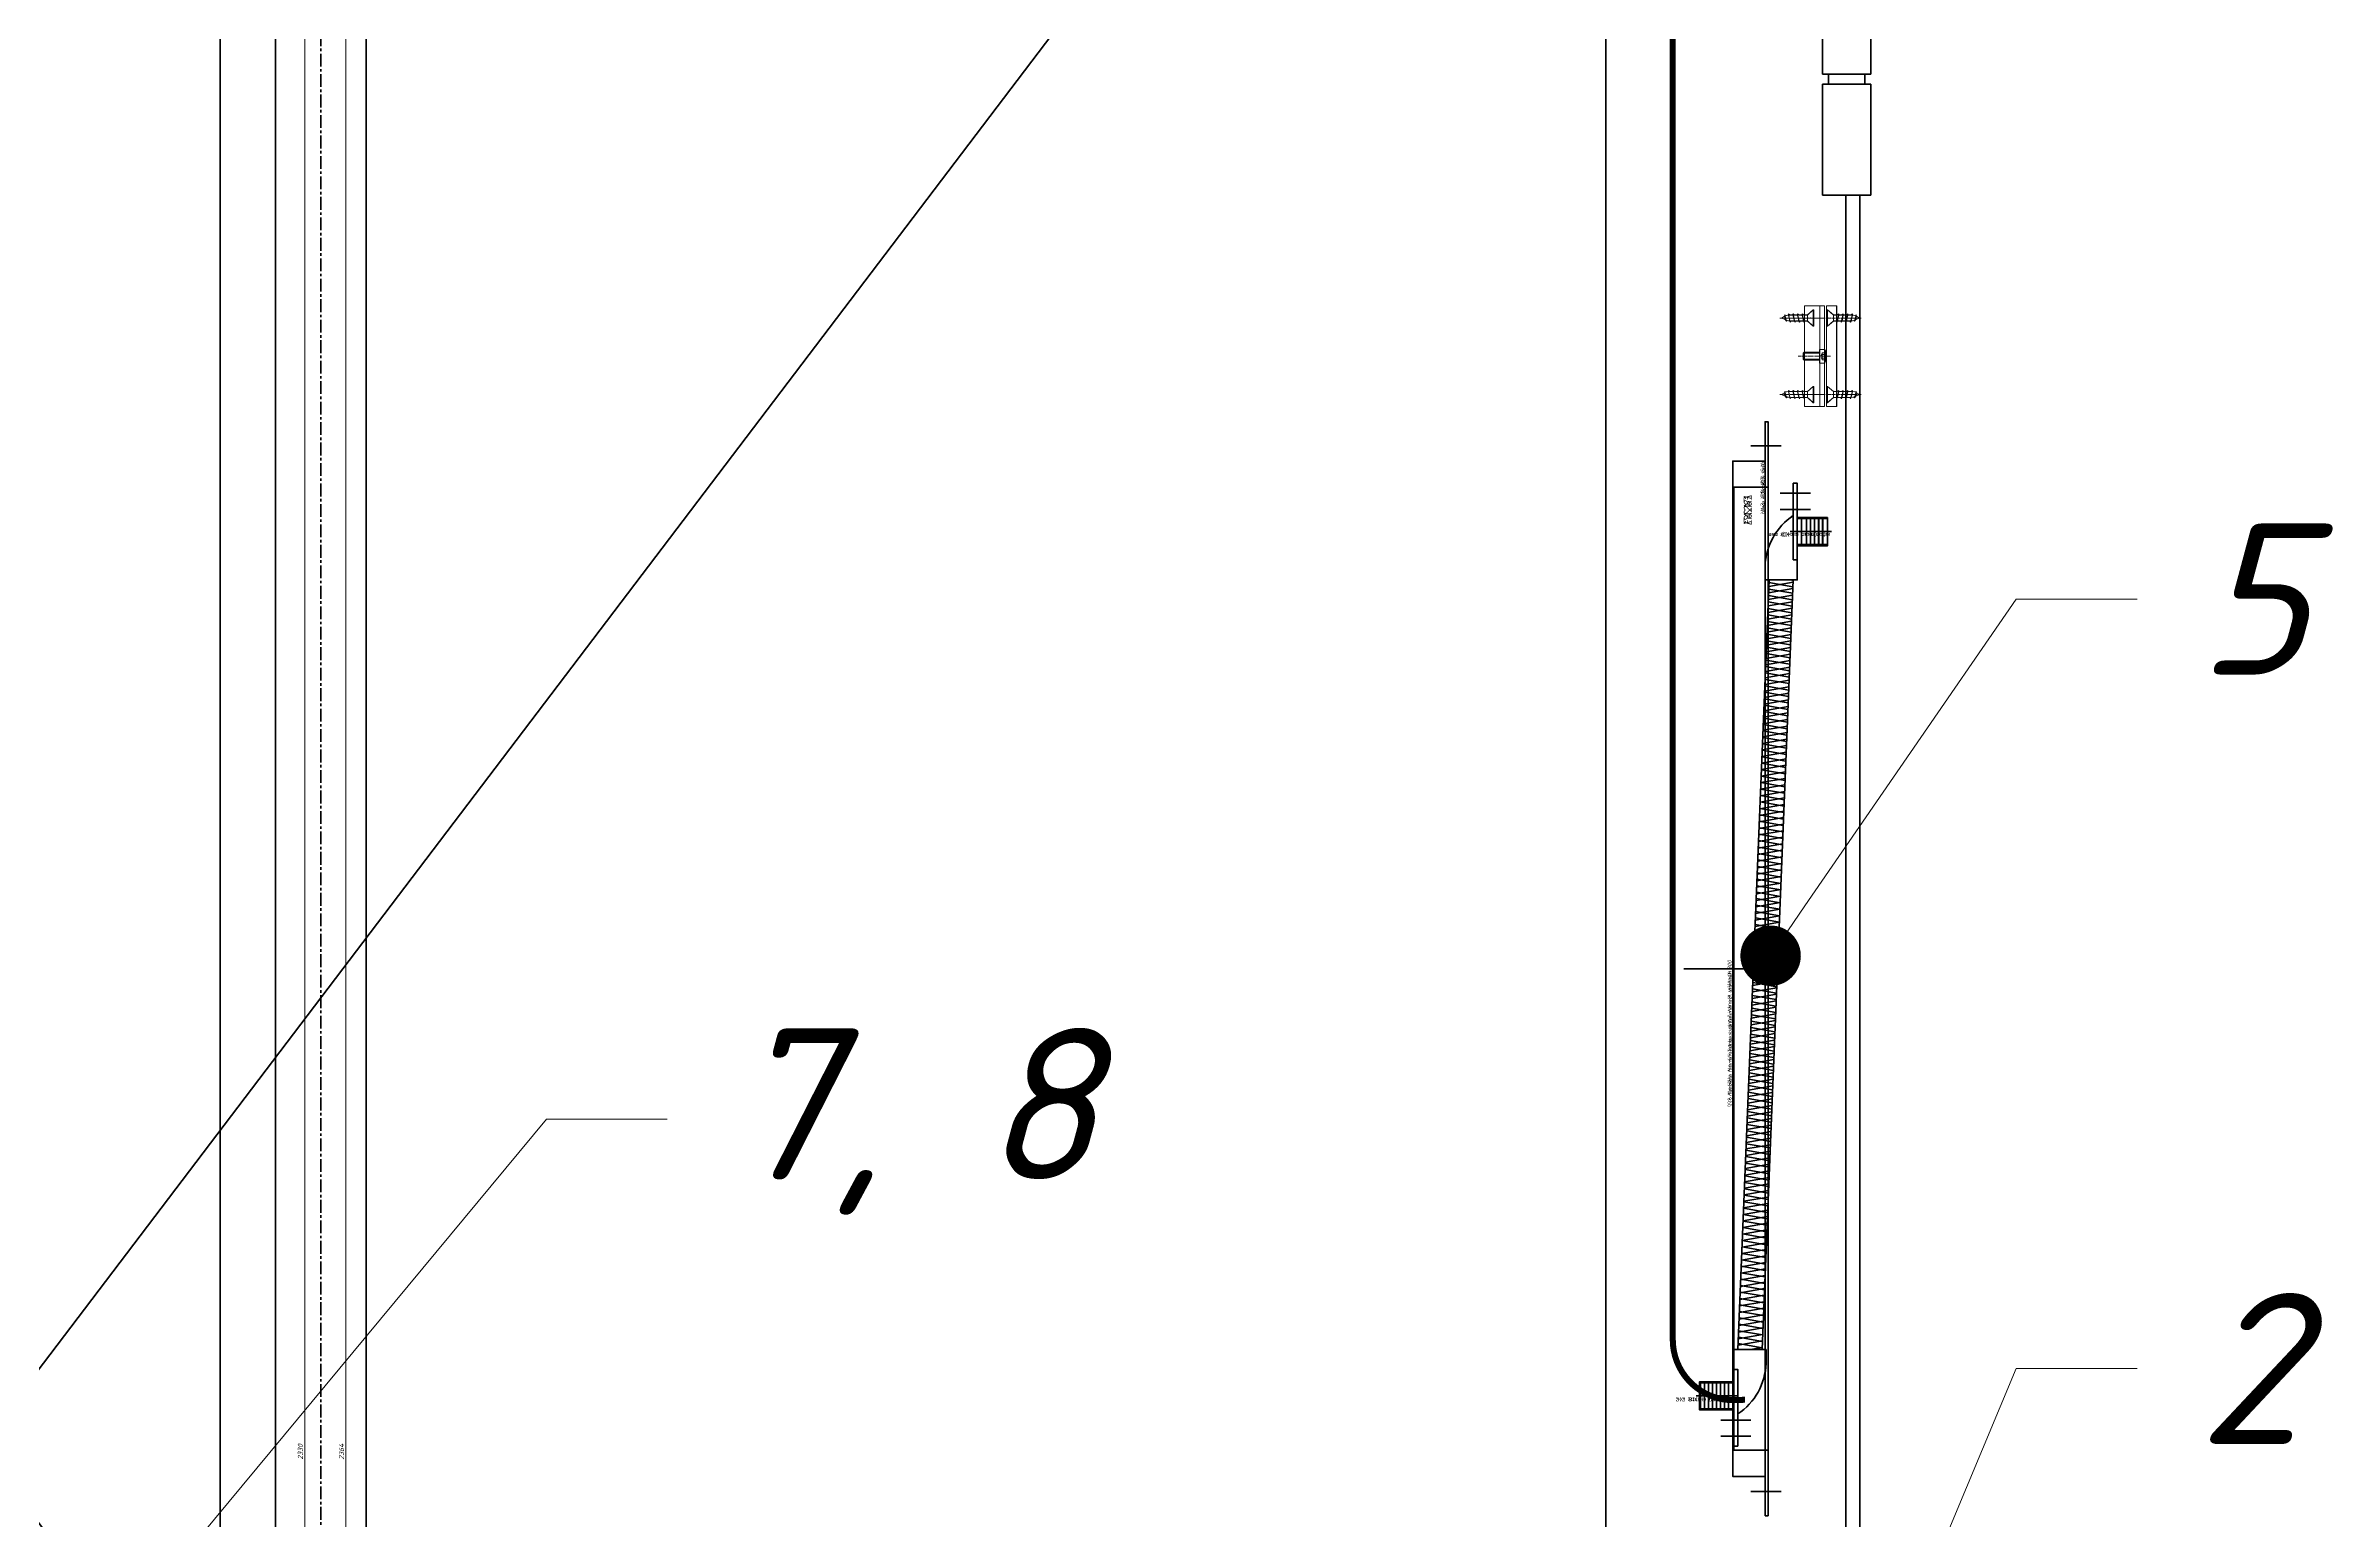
# Model space of a CAD drawing. Header units: millimetres. Extents: x -29692 to 34729, y -8412 to 43293.
# Drawn here: x -28488 to -27353, y 1339 to 2071 of the extents above; entities that cross this region are included whole.
import ezdxf
from ezdxf import colors
from ezdxf.entities.mleader import LeaderData, LeaderLine
from ezdxf.math import Vec2, Vec3

# ---------------------------------------------------------------- set-up
doc = ezdxf.new("R2010")
doc.units = ezdxf.units.MM
for name, pattern in [('CENTER', [50.8, 31.75, -6.35, 6.35, -6.35]), ('CENTER2', [28.575, 19.05, -3.175, 3.175, -3.175]), ('CONTINU', [0]), ('DASHED2', [9.525, 6.35, -3.175]), ('HIDDEN', [9.525, 6.35, -3.175]), ('OGLT6', [2, 0.5, -0.5, 0.5, -0.5])]:
    doc.linetypes.add(name, pattern=pattern)
doc.layers.get('Defpoints').update_dxf_attribs({"color": 4, "lineweight": 35})
doc.layers.add('20 Sulused', color=40, linetype='HIDDEN')
for name, color, linetype, lineweight in [('_0_001_Профили', 150, 'Continuous', 35), ('_0_004_Текст_01', 7, 'Continuous', 18), ('Dim', 4, 'Continuous', 18)]:
    doc.layers.add(name, color=color, linetype=linetype, lineweight=lineweight)
doc.layers.add('Defpoints_2', color=4, linetype='Continuous', lineweight=35, plot=False)
doc.layers.add('Ei prindi', color=134, linetype='Continuous', lineweight=18, plot=False)
doc.styles.add('_DZ_2.0', font='isocpeui.ttf', dxfattribs={"height": 2})
doc.styles.add('_DZ_2.5', font='isocpeui.ttf', dxfattribs={"height": 2.5})
doc.styles.add('_DZ_4', font='isocpeui.ttf', dxfattribs={"height": 4})
doc.styles.get("Standard").update_dxf_attribs({"font": 'arial.ttf'})
doc.dimstyles.new('_DZ_2.5', dxfattribs={"dimscale": 0, "dimtxt": 2.5, "dimasz": 1.5, "dimexe": 1, "dimexo": 1, "dimgap": 1, "dimtad": 1, "dimdec": 0, "dimzin": 1, "dimdsep": 46, "dimtxsty": '_DZ_2.5', "dimblk": 'ARCHTICK', "dimcen": 0.09, "dimclrd": 256, "dimclre": 256, "dimclrt": 256, "dimadec": 0, "dimazin": 0, "dimtfac": 1, "dimtdec": 0, "dimtofl": 0, "dimtmove": 1, "dimatfit": 2, "dimfxl": 1, "dimtfill": 1, "dimtfillclr": 256, "dimtolj": 1, "dimlwd": 9, "dimlwe": 5, "dimarcsym": 0})
pattern_1 = [(190, (165471.7618, 84270.2876), (0.551332964, -3.126764616), [])]

# ---------------------------------------------------------------- blocks, each defined once
blk = doc.blocks.new('_Dot')
at = {"color": 0, "linetype": 'ByBlock', "lineweight": -2}
blk.add_line((-0.5, 0), (-1, 0), dxfattribs=at)
at = {"color": 0, "linetype": 'ByBlock', "const_width": 0.5}
blk.add_lwpolyline([(-0.25, 0, 1), (0.25, 0, 1)], format="xyb", close=True, dxfattribs=at)
blk = doc.blocks.new('_ArchTick')
at = {"color": 0, "linetype": 'ByBlock', "const_width": 0.15}
blk.add_lwpolyline([(-0.5, -0.5), (0.5, 0.5)], dxfattribs=at)
blk = doc.blocks.new('*D902')
at = {"layer": 'Defpoints', "color": 0, "linetype": 'Continuous', "ltscale": 5, "transparency": 16777216}
for p in [(22.5, 2347), (12.4, -17), (22.5, -17)]:
    blk.add_point(p, dxfattribs=at)
at = {"layer": 'Defpoints_2', "linetype": 'Continuous', "lineweight": 5, "ltscale": 5, "transparency": 16777216}
blk.add_line((21.5, 2347), (11.4, 2347), dxfattribs=at)
at = {"layer": 'Defpoints_2', "linetype": 'Continuous', "lineweight": 9, "ltscale": 5, "transparency": 16777216}
blk.add_line((12.4, 2347), (12.4, -17), dxfattribs=at)
at = {"layer": 'Defpoints_2', "linetype": 'CONTINU', "lineweight": 5, "ltscale": 5, "transparency": 16777216}
blk.add_line((21.5, -17), (11.4, -17), dxfattribs=at)
at = {"layer": 'Defpoints_2', "linetype": 'Continuous', "lineweight": 9, "ltscale": 5, "transparency": 16777216, "xscale": 1.5, "yscale": 1.5, "zscale": 1.5}
for p, rotation in [((12.4, 2347), 90), ((12.4, -17), 270)]:
    blk.add_blockref('_ArchTick', p, dxfattribs=dict(at, rotation=rotation))
at = {"layer": 'Defpoints_2', "linetype": 'Continuous', "ltscale": 5, "transparency": 16777216, "insert": (10.2, 1165), "char_height": 2.5, "attachment_point": 5, "rotation": 90, "style": '_DZ_2.5', "bg_fill": 3, "box_fill_scale": 1.1, "bg_fill_color": 256, "bg_fill_true_color": 13158600, "bg_fill_transparency": 0}
blk.add_mtext('\\A1;2364', dxfattribs=at)
blk = doc.blocks.new('*D901')
at = {"layer": 'Defpoints', "color": 0, "linetype": 'Continuous', "ltscale": 5, "transparency": 16777216}
for p in [(0, 2330), (0, 0), (-7.9, 0)]:
    blk.add_point(p, dxfattribs=at)
at = {"layer": 'Defpoints_2', "linetype": 'Continuous', "lineweight": 5, "ltscale": 5, "transparency": 16777216}
blk.add_line((-1, 2330), (-8.9, 2330), dxfattribs=at)
at = {"layer": 'Defpoints_2', "linetype": 'Continuous', "lineweight": 9, "ltscale": 5, "transparency": 16777216}
blk.add_line((-7.9, 2330), (-7.9, 0), dxfattribs=at)
at = {"layer": 'Defpoints_2', "linetype": 'CONTINU', "lineweight": 5, "ltscale": 5, "transparency": 16777216}
blk.add_line((-1, 0), (-8.9, 0), dxfattribs=at)
at = {"layer": 'Defpoints_2', "linetype": 'Continuous', "lineweight": 9, "ltscale": 5, "transparency": 16777216, "xscale": 1.5, "yscale": 1.5, "zscale": 1.5}
for p, rotation in [((-7.9, 2330), 90), ((-7.9, 0), 270)]:
    blk.add_blockref('_ArchTick', p, dxfattribs=dict(at, rotation=rotation))
at = {"layer": 'Defpoints_2', "linetype": 'Continuous', "ltscale": 5, "transparency": 16777216, "insert": (-10.2, 1165), "char_height": 2.5, "attachment_point": 5, "rotation": 90, "style": '_DZ_2.5', "bg_fill": 3, "box_fill_scale": 1.1, "bg_fill_color": 256, "bg_fill_true_color": 13158600, "bg_fill_transparency": 0}
blk.add_mtext('\\A1;2330', dxfattribs=at)
blk = doc.blocks.new('*U910')
at = {"layer": '_0_001_Профили', "linetype": 'ByBlock', "ltscale": 0.5}
h = blk.add_hatch(dxfattribs=at)
h.set_pattern_fill('ANSI31', color=9, angle=145, style=0)
h.set_pattern_definition(pattern_1)
h.paths.add_polyline_path([(14, -193), (2, -193), (-13.5, 189), (-1.5, 189)])
at = {"layer": '_0_001_Профили', "color": 9, "linetype": 'ByBlock', "ltscale": 0.5}
for p, q in [((8, 259.5), (-7, 259.5)), ((-22, 232), (-7, 232)), ((-30.1, 205.5), (-30.1, 218.5)), ((-28.1, 205.5), (-28.1, 218.5)), ((-26.1, 205.5), (-26.1, 218.5)), ((-24.1, 205.5), (-24.1, 218.5)), ((-22.1, 205.5), (-22.1, 218.5)), ((-22, 224), (-7, 224)), ((-20.1, 205.5), (-20.1, 218.5)), ((-18.1, 205.5), (-18.1, 218.5)), ((-13.5, 189), (2, -193)), ((-1.5, 189), (14, -193)), ((18, -223.5), (18, -210.5)), ((20.6, -223.5), (20.6, -210.5)), ((22.6, -223.5), (22.6, -210.5)), ((24.6, -223.5), (24.6, -210.5)), ((26.6, -223.5), (26.6, -210.5)), ((28.6, -223.5), (28.6, -210.5)), ((22.5, -228), (7.5, -228)), ((22.5, -236), (7.5, -236)), ((8, -259.5), (-7, -259.5))]:
    blk.add_line(p, q, dxfattribs=at)
for points in [[(0, 271.5), (1.5, 271.5), (1.5, -271.5), (0, -271.5)], [(-15.5, 239), (1.5, 239), (1.5, -239), (-15.5, -239)], [(-13.5, 237), (-15.5, 237), (-15.5, 199), (-13.5, 199)], [(-15.5, 205.5), (-32, 205.5), (-32, 218.5), (-15.5, 218.5)], [(14, -241), (16, -241), (16, -203), (14, -203)], [(16, -223.5), (16, -210.5), (31, -210.5), (31, -223.5)]]:
    blk.add_lwpolyline(points, close=True, dxfattribs=at)
at = {"layer": '_0_001_Профили', "color": 9, "linetype": 'Continuous', "ltscale": 0.5}
for points in [[(0, -252), (-16, -252), (-16, 252), (0, 252)], [(-15.5, 205), (-32.5, 205), (-32.5, 219), (-15.5, 219)], [(31, -224), (16, -224), (16, -210), (31, -210)]]:
    blk.add_lwpolyline(points, close=True, dxfattribs=at)
at = {"layer": '_0_001_Профили', "color": 9, "linetype": 'ByBlock', "ltscale": 0.5}
for points in [[(-15.5, 199), (-15.5, 189), (0.5, 189), (0.5, 195.9, 0.240675), (-13.5, 221)], [(16, -203), (16, -193), (0, -193), (0, -199.9, 0.240675), (14, -225)]]:
    blk.add_lwpolyline(points, format="xyb", dxfattribs=at)
at = {"layer": '_0_001_Профили', "color": 9, "linetype": 'Continuous', "ltscale": 0.5}
for points in [[(-13.5, 212), (-34.1, 212)], [(9.3, 0), (-40.3, 0)], [(33, -217), (12.4, -217)]]:
    blk.add_lwpolyline(points, dxfattribs=at)
at = {"layer": 'Defpoints_2', "linetype": 'Continuous', "ltscale": 0.5, "style": '_DZ_2.0'}
for s, p in [('ava %%C14mm ukselehes', (-44.4, 212.7)), ('ava %%C14mm ukselengis', (1.5, -216.3))]:
    blk.add_text(s, height=2, dxfattribs=at).set_placement(p)
at = {"layer": 'Defpoints_2', "linetype": 'Continuous', "ltscale": 0.5}
for s, height, style, p in [('Karbiku tsentri kõrgus ukselehe alt üldiselt 800 ', 2, '_DZ_2.0', (-16.6, 0.8)), ('EA281 ', 4, '_DZ_4', (-6.6, -235.5)), ('Ava 504x%%C24 S=16', 2, '_DZ_2.0', (-0.2, -251.1))]:
    blk.add_text(s, height=height, rotation=90, dxfattribs=dict(at, style=style)).set_placement(p)
blk = doc.blocks.new('A$C624E4E20')
at = {"layer": 'Ei prindi', "linetype": 'Continuous', "ltscale": 5}
for p, q in [((-16.5, 25), (-11.4, 25)), ((-16.5, -25), (-16.5, 25)), ((-12, 23), (-14.9, 20.5)), ((-12, 15), (-12, 23)), ((-12, 23), (-11.8, 23)), ((-11.8, 15), (-11.8, 23)), ((-11.4, 25), (-11.4, -25)), ((-0.5, 25), (-10.4, 25)), ((-10.4, 25), (-10.4, -25)), ((-8.1, 25), (-8.1, -25)), ((-5.1, 15), (-5.1, 23)), ((-4.9, 23), (-5.1, 23)), ((-4.9, 23), (-2.1, 20.5)), ((-4.9, 15), (-4.9, 23)), ((-0.5, -25), (-0.5, 25)), ((-27.8, 19), (-26.3, 19.9)), ((-27.8, 19), (-26, 18.2)), ((-26.2, 20.6), (-26.3, 19.9)), ((-26, 18.2), (-26.3, 19.9)), ((-25.4, 17.4), (-26.2, 20.6)), ((-26.2, 20.6), (-25.4, 20.3)), ((-25.4, 17.4), (-26, 18.2)), ((-25.4, 20.3), (-24.4, 20.5)), ((-25.4, 17.4), (-25.1, 17.8)), ((-25.1, 17.8), (-23.7, 17.5)), ((-23.4, 16.9), (-24.4, 21.1)), ((-24.4, 21.1), (-24.4, 20.5)), ((-24.4, 21.1), (-23.6, 20.5)), ((-23.7, 17.5), (-24.4, 20.5)), ((-23.4, 16.9), (-23.7, 17.5)), ((-23.6, 20.5), (-22.1, 20.5)), ((-23.4, 16.9), (-23.1, 17.5)), ((-23.1, 17.5), (-21.4, 17.5)), ((-21.1, 16.9), (-22.1, 21.1)), ((-22.1, 21.1), (-21.3, 20.5)), ((-22.1, 21.1), (-22.1, 20.5)), ((-21.4, 17.5), (-22.1, 20.5)), ((-21.1, 16.9), (-21.4, 17.5)), ((-21.3, 20.5), (-19.8, 20.5)), ((-21.1, 16.9), (-20.8, 17.5)), ((-20.8, 17.5), (-19.1, 17.5)), ((-19.8, 21.1), (-19.8, 20.5)), ((-19.8, 21.1), (-19, 20.5)), ((-18.8, 16.9), (-19.8, 21.1)), ((-19.1, 17.5), (-19.8, 20.5)), ((-18.8, 16.9), (-19.1, 17.5)), ((-19, 20.5), (-17.5, 20.5)), ((-18.8, 16.9), (-18.6, 17.5)), ((-18.6, 17.5), (-16.9, 17.5)), ((-16.6, 16.9), (-17.5, 21.1)), ((-17.5, 21.1), (-16.7, 20.5)), ((-17.5, 21.1), (-17.5, 20.5)), ((-16.9, 17.5), (-17.5, 20.5)), ((-16.6, 16.9), (-16.9, 17.5)), ((-16.7, 20.5), (-14.9, 20.5)), ((-16.6, 16.9), (-16.3, 17.5)), ((-16.3, 17.5), (-14.9, 17.5)), ((-14.9, 20.5), (-14.9, 17.5)), ((-12, 15), (-14.9, 17.5)), ((-12, 15), (-11.8, 15)), ((-10.6, 19), (4.8, 19)), ((-4.9, 15), (-5.1, 15)), ((-4.9, 15), (-2.1, 17.5)), ((-2.1, 20.5), (-2.1, 17.5)), ((-0.2, 20.5), (-2.1, 20.5)), ((-0.7, 17.5), (-2.1, 17.5)), ((-0.4, 16.9), (-0.7, 17.5)), ((-0.4, 16.9), (0.6, 21.1)), ((-0.4, 16.9), (-0.1, 17.5)), ((0.6, 21.1), (-0.2, 20.5)), ((-0.1, 17.5), (0.6, 20.5)), ((1.6, 17.5), (-0.1, 17.5)), ((0.6, 21.1), (0.6, 20.5)), ((2.1, 20.5), (0.6, 20.5)), ((1.9, 16.9), (1.6, 17.5)), ((1.9, 16.9), (2.9, 21.1)), ((1.9, 16.9), (2.2, 17.5)), ((2.9, 21.1), (2.1, 20.5)), ((2.2, 17.5), (2.9, 20.5)), ((3.9, 17.5), (2.2, 17.5)), ((2.9, 21.1), (2.9, 20.5)), ((4.4, 20.5), (2.9, 20.5)), ((4.2, 16.9), (3.9, 17.5)), ((4.2, 16.9), (5.2, 21.1)), ((4.2, 16.9), (4.5, 17.5)), ((5.2, 21.1), (4.4, 20.5)), ((4.5, 17.5), (5.2, 20.5)), ((6.2, 17.5), (4.5, 17.5)), ((5.2, 21.1), (5.2, 20.5)), ((6.7, 20.5), (5.2, 20.5)), ((6.5, 16.9), (6.2, 17.5)), ((6.5, 16.9), (7.4, 21.1)), ((6.5, 16.9), (6.8, 17.5)), ((7.4, 21.1), (6.7, 20.5)), ((6.8, 17.5), (7.4, 20.5)), ((8.1, 17.8), (6.8, 17.5)), ((7.4, 21.1), (7.4, 20.5)), ((8.5, 20.3), (7.4, 20.5)), ((8.4, 17.4), (8.1, 17.8)), ((8.4, 17.4), (9.2, 20.6)), ((8.4, 17.4), (9, 18.2)), ((9.2, 20.6), (8.5, 20.3)), ((9, 18.2), (9.4, 19.9)), ((10.9, 19), (9, 18.2)), ((9.2, 20.6), (9.4, 19.9)), ((10.9, 19), (9.4, 19.9)), ((-27.8, -19), (-26.3, -18.1)), ((-27.8, -19), (-26, -19.8)), ((-26.2, -17.4), (-26.3, -18.1)), ((-26, -19.8), (-26.3, -18.1)), ((-25.4, -20.6), (-26.2, -17.4)), ((-26.2, -17.4), (-25.4, -17.7)), ((-25.4, -20.6), (-26, -19.8)), ((-25.4, -17.7), (-24.4, -17.5)), ((-25.4, -20.6), (-25.1, -20.2)), ((-25.1, -20.2), (-23.7, -20.5)), ((-23.4, -21.1), (-24.4, -16.9)), ((-24.4, -16.9), (-24.4, -17.5)), ((-24.4, -16.9), (-23.6, -17.5)), ((-23.7, -20.5), (-24.4, -17.5)), ((-23.4, -21.1), (-23.7, -20.5)), ((-23.6, -17.5), (-22.1, -17.5)), ((-23.4, -21.1), (-23.1, -20.5)), ((-23.1, -20.5), (-21.4, -20.5)), ((-21.1, -21.1), (-22.1, -16.9)), ((-22.1, -16.9), (-21.3, -17.5)), ((-22.1, -16.9), (-22.1, -17.5)), ((-21.4, -20.5), (-22.1, -17.5)), ((-21.1, -21.1), (-21.4, -20.5)), ((-21.3, -17.5), (-19.8, -17.5)), ((-21.1, -21.1), (-20.8, -20.5)), ((-20.8, -20.5), (-19.1, -20.5)), ((-19.8, -16.9), (-19.8, -17.5)), ((-19.8, -16.9), (-19, -17.5)), ((-18.8, -21.1), (-19.8, -16.9)), ((-19.1, -20.5), (-19.8, -17.5)), ((-18.8, -21.1), (-19.1, -20.5)), ((-19, -17.5), (-17.5, -17.5)), ((-18.8, -21.1), (-18.6, -20.5)), ((-18.6, -20.5), (-16.9, -20.5)), ((-17.5, -16.9), (-16.7, -17.5)), ((-17.5, -16.9), (-17.5, -17.5)), ((-16.6, -21.1), (-17.5, -16.9)), ((-16.9, -20.5), (-17.5, -17.5)), ((-16.6, -21.1), (-16.9, -20.5)), ((-16.7, -17.5), (-14.9, -17.5)), ((-16.6, -21.1), (-16.3, -20.5)), ((-16.3, -20.5), (-14.9, -20.5)), ((-12, -15), (-14.9, -17.5)), ((-14.9, -17.5), (-14.9, -20.5)), ((-12, -23), (-14.9, -20.5)), ((-12, -23), (-12, -15)), ((-12, -15), (-11.8, -15)), ((-11.8, -23), (-11.8, -15)), ((-10.6, -19), (4.8, -19)), ((-5.1, -23), (-5.1, -15)), ((-4.9, -15), (-5.1, -15)), ((-4.9, -15), (-2.1, -17.5)), ((-4.9, -23), (-4.9, -15)), ((-4.9, -23), (-2.1, -20.5)), ((-2.1, -17.5), (-2.1, -20.5)), ((-0.2, -17.5), (-2.1, -17.5)), ((-0.7, -20.5), (-2.1, -20.5)), ((-0.4, -21.1), (-0.7, -20.5)), ((-0.4, -21.1), (0.6, -16.9)), ((-0.4, -21.1), (-0.1, -20.5)), ((0.6, -16.9), (-0.2, -17.5)), ((-0.1, -20.5), (0.6, -17.5)), ((1.6, -20.5), (-0.1, -20.5)), ((0.6, -16.9), (0.6, -17.5)), ((2.1, -17.5), (0.6, -17.5)), ((1.9, -21.1), (1.6, -20.5)), ((1.9, -21.1), (2.9, -16.9)), ((1.9, -21.1), (2.2, -20.5)), ((2.9, -16.9), (2.1, -17.5)), ((2.2, -20.5), (2.9, -17.5)), ((3.9, -20.5), (2.2, -20.5)), ((2.9, -16.9), (2.9, -17.5)), ((4.4, -17.5), (2.9, -17.5)), ((4.2, -21.1), (3.9, -20.5)), ((4.2, -21.1), (5.2, -16.9)), ((4.2, -21.1), (4.5, -20.5)), ((5.2, -16.9), (4.4, -17.5)), ((4.5, -20.5), (5.2, -17.5)), ((6.2, -20.5), (4.5, -20.5)), ((5.2, -16.9), (5.2, -17.5)), ((6.7, -17.5), (5.2, -17.5)), ((6.5, -21.1), (6.2, -20.5)), ((6.5, -21.1), (7.4, -16.9)), ((6.5, -21.1), (6.8, -20.5)), ((7.4, -16.9), (6.7, -17.5)), ((6.8, -20.5), (7.4, -17.5)), ((8.1, -20.2), (6.8, -20.5)), ((7.4, -16.9), (7.4, -17.5)), ((8.5, -17.7), (7.4, -17.5)), ((8.4, -20.6), (8.1, -20.2)), ((8.4, -20.6), (9.2, -17.4)), ((8.4, -20.6), (9, -19.8)), ((9.2, -17.4), (8.5, -17.7)), ((9, -19.8), (9.4, -18.1)), ((10.9, -19), (9, -19.8)), ((9.2, -17.4), (9.4, -18.1)), ((10.9, -19), (9.4, -18.1)), ((-11.4, -25), (-16.5, -25)), ((-12, -23), (-11.8, -23)), ((-10.4, -25), (-0.5, -25)), ((-4.9, -23), (-5.1, -23))]:
    blk.add_line(p, q, dxfattribs=at)
at = {"layer": 'Ei prindi', "linetype": 'CENTER', "ltscale": 0.05}
for p, q in [((-28.6, 19), (-11, 19)), ((11.6, 19), (-5.9, 19)), ((-28.6, -19), (-11, -19)), ((11.6, -19), (-5.9, -19))]:
    blk.add_line(p, q, dxfattribs=at)
at = {"layer": 'Ei prindi', "linetype": 'DASHED2', "ltscale": 0.2}
for p, q in [((-10.9, 1.7), (-9.4, 1.7)), ((-10.9, 0.9), (-9.4, 0.9)), ((-8.6, 0), (-9.4, 1.7)), ((-10.9, -0.9), (-9.4, -0.9)), ((-9.4, -1.7), (-10.9, -1.7)), ((-9.4, -1.7), (-8.6, 0))]:
    blk.add_line(p, q, dxfattribs=at)
at = {"layer": 'Ei prindi'}
for p, q in [((-7.9, 2), (-0.4, 2)), ((-7.9, 1.5), (0.1, 1.5)), ((-0.4, 2), (0.1, 1.5)), ((-0.4, 2), (-0.4, -2)), ((0.1, 1.5), (0.1, -1.5)), ((-7.9, -1.5), (0.1, -1.5)), ((-7.9, -2), (-0.4, -2)), ((-0.4, -2), (0.1, -1.5))]:
    blk.add_line(p, q, dxfattribs=at)
at = {"layer": 'Ei prindi', "linetype": 'CENTER2', "ltscale": 0.1}
blk.add_line((-13.4, 0), (2.5, 0), dxfattribs=at)
at = {"layer": 'Ei prindi', "ltscale": 5}
blk.add_lwpolyline([(-7.9, 3.4), (-10.1, 3.4, 0.414214), (-10.9, 2.6), (-10.9, -2.6, 0.414214), (-10.1, -3.4), (-7.9, -3.4)], format="xyb", close=True, dxfattribs=at)
at = {"layer": 'Ei prindi', "linetype": 'DASHED2', "ltscale": 0.2}
for centre, radius, start, end in [((-10.5, 1.3), 1.2, 338.8711, 21.1289), ((-14, 0), 4.68, 349.345, 10.655), ((-10.5, -1.3), 1.2, 338.8711, 21.1289)]:
    blk.add_arc(centre, radius, start, end, dxfattribs=at)
at = {"layer": 'Ei prindi', "linetype": 'Continuous', "ltscale": 5, "char_height": 0.2}
for insert, attachment_point in [((-14.8, 19.3), 1), ((-2.2, 19.3), 3), ((-14.8, -18.7), 1), ((-2.2, -18.7), 3)]:
    blk.add_mtext_dynamic_manual_height_columns('DIN7982 D4,2x16mm\\P(RST A2 või A4)', width=4.121, gutter_width=12.5, heights=[1.04], dxfattribs=dict(at, insert=insert, attachment_point=attachment_point))
blk = doc.blocks.new('A$Cdc8cdd52')
at = {"layer": 'Defpoints'}
for p, q in [((1026.5, 127), (1026.5, 2329)), ((1714, 2329), (1714, 127)), ((1821.5, 1989), (1821.5, 1909)), ((1845.5, 1909), (1845.5, 1989)), ((1821.5, 1909), (1822.9, 1909)), ((1822.9, 1909), (1826.7, 1909)), ((1824.5, 1909), (1824.5, 1904)), ((1826.7, 1909), (1832.1, 1909)), ((1832.1, 1909), (1837.8, 1909)), ((1837.8, 1909), (1842.5, 1909)), ((1842.5, 1909), (1845.2, 1909)), ((1842.5, 1904), (1842.5, 1909)), ((1845.2, 1909), (1845.5, 1909)), ((1822.9, 1904), (1821.5, 1904)), ((1821.5, 1904), (1821.5, 1849)), ((1826.7, 1904), (1822.9, 1904)), ((1832.1, 1904), (1826.7, 1904)), ((1837.8, 1904), (1832.1, 1904)), ((1842.5, 1904), (1837.8, 1904)), ((1845.2, 1904), (1842.5, 1904)), ((1845.5, 1904), (1845.2, 1904)), ((1845.5, 1849), (1845.5, 1904)), ((1821.5, 1849), (1822.9, 1849)), ((1822.9, 1849), (1826.7, 1849)), ((1826.7, 1849), (1832.1, 1849)), ((1832.1, 1849), (1837.8, 1849)), ((1833, 1228), (1833, 1849)), ((1837.8, 1849), (1842.5, 1849)), ((1840, 1849), (1840, 1188)), ((1842.5, 1849), (1845.2, 1849)), ((1845.2, 1849), (1845.5, 1849)), ((1833, 1188), (1833, 1228))]:
    blk.add_line(p, q, dxfattribs=at)
blk.add_lwpolyline([(1833, 8), (907.5, 1228), (1833, 2448)], dxfattribs=at)
blk = doc.blocks.new('*U927')
at = {"layer": '_0_001_Профили', "color": 30, "linetype": 'OGLT6', "const_width": 3}
blk.add_lwpolyline([(-499.9, -354.2), (-30, -354.2, -0.414214), (0, -384.2), (0, -1462.7, 0.414214), (30, -1492.7), (35.8, -1492.5)], format="xyb", dxfattribs=at)
blk = doc.blocks.new('A$Ca18329d7')
at = {"layer": '_0_001_Профили', "color": 9, "linetype": 'CENTER', "ltscale": 0.2}
blk.add_line((0, -27), (0, 2357), dxfattribs=at)
at = {"layer": '_0_001_Профили', "color": 9, "linetype": 'Continuous', "ltscale": 5}
blk.add_lwpolyline([(-22.5, 2347), (22.5, 2347), (22.5, -17), (-22.5, -17)], close=True, dxfattribs=at)
at = {"layer": 'Defpoints_2', "linetype": 'Continuous', "ltscale": 5}
for base, p1, p2, picture, middle in [((12.4, -17), (22.5, 2347), (22.5, -17), '*D902', (10.2, 1165)), ((-7.9, 0), (0, 2330), (0, 0), '*D901', (-10.2, 1165))]:
    dim = blk.add_linear_dim(base=base, p1=p1, p2=p2, angle=90, dimstyle='_DZ_2.5', dxfattribs=at)
    dim.commit()
    dim.dimension.update_dxf_attribs({"geometry": picture, "text_midpoint": middle})

msp = doc.modelspace()

# ---------------------------------------------------------------- hatches: boundary and pattern name
at = {"layer": '_0_001_Профили', "linetype": 'ByBlock', "ltscale": 0.5}
h = msp.add_hatch(dxfattribs=at)
h.set_pattern_fill('ANSI31', color=9, angle=145, style=0)
h.set_pattern_definition(pattern_1)
h.paths.add_polyline_path([(-27621.427, 1806.09), (-27633.427, 1806.09), (-27648.927, 1424.09), (-27636.927, 1424.09)])

# ---------------------------------------------------------------- linework, layer by layer
at = {"layer": '_0_001_Профили', "color": 9, "linetype": 'ByBlock', "ltscale": 0.5}
for p, q in [((-27627.427, 1872.59), (-27642.427, 1872.59)), ((-27612.927, 1849.09), (-27627.927, 1849.09)), ((-27612.927, 1841.09), (-27627.927, 1841.09)), ((-27617.427, 1836.595), (-27617.427, 1823.595)), ((-27614.859, 1836.595), (-27614.859, 1823.595)), ((-27612.859, 1836.595), (-27612.859, 1823.595)), ((-27610.859, 1836.595), (-27610.859, 1823.595)), ((-27608.859, 1836.595), (-27608.859, 1823.595)), ((-27606.859, 1836.595), (-27606.859, 1823.595)), ((-27648.927, 1424.09), (-27633.427, 1806.09)), ((-27636.927, 1424.09), (-27621.427, 1806.09)), ((-27665.532, 1407.573), (-27665.532, 1394.573)), ((-27663.532, 1407.573), (-27663.532, 1394.573)), ((-27661.532, 1407.573), (-27661.532, 1394.573)), ((-27659.532, 1407.573), (-27659.532, 1394.573)), ((-27657.532, 1407.573), (-27657.532, 1394.573)), ((-27655.532, 1407.573), (-27655.532, 1394.573)), ((-27653.532, 1407.573), (-27653.532, 1394.573)), ((-27657.427, 1389.09), (-27642.427, 1389.09)), ((-27657.427, 1381.09), (-27642.427, 1381.09)), ((-27627.427, 1353.59), (-27642.427, 1353.59))]:
    msp.add_line(p, q, dxfattribs=at)
for points in [[(-27635.427, 1341.59), (-27633.927, 1341.59), (-27633.927, 1884.59), (-27635.427, 1884.59)], [(-27650.927, 1374.09), (-27633.927, 1374.09), (-27633.927, 1852.09), (-27650.927, 1852.09)], [(-27621.427, 1854.09), (-27619.427, 1854.09), (-27619.427, 1816.09), (-27621.427, 1816.09)], [(-27619.427, 1836.595), (-27619.427, 1823.595), (-27604.427, 1823.595), (-27604.427, 1836.595)], [(-27648.927, 1376.09), (-27650.927, 1376.09), (-27650.927, 1414.09), (-27648.927, 1414.09)], [(-27650.927, 1407.573), (-27667.427, 1407.574), (-27667.427, 1394.574), (-27650.927, 1394.573)]]:
    msp.add_lwpolyline(points, close=True, dxfattribs=at)
at = {"layer": '_0_001_Профили', "color": 9, "linetype": 'Continuous', "ltscale": 0.5}
for points in [[(-27635.427, 1865.09), (-27651.427, 1865.09), (-27651.427, 1361.09), (-27635.427, 1361.09)], [(-27604.427, 1837.095), (-27619.427, 1837.095), (-27619.427, 1823.095), (-27604.427, 1823.095)], [(-27650.927, 1408.073), (-27667.927, 1408.073), (-27667.927, 1394.073), (-27650.927, 1394.073)]]:
    msp.add_lwpolyline(points, close=True, dxfattribs=at)
at = {"layer": '_0_001_Профили', "color": 9, "linetype": 'ByBlock', "ltscale": 0.5}
for points in [[(-27619.427, 1816.09), (-27619.427, 1806.09), (-27635.427, 1806.09), (-27635.427, 1812.961, -0.24067469), (-27621.427, 1838.09)], [(-27650.927, 1414.09), (-27650.927, 1424.09), (-27634.927, 1424.09), (-27634.927, 1417.22, -0.24067469), (-27648.927, 1392.09)]]:
    msp.add_lwpolyline(points, format="xyb", dxfattribs=at)
at = {"layer": '_0_001_Профили', "color": 9, "linetype": 'Continuous', "ltscale": 0.5}
for points in [[(-27602.427, 1830.095), (-27623.022, 1830.095)], [(-27626.086, 1613.09), (-27675.768, 1613.09)], [(-27648.927, 1401.073), (-27669.522, 1401.073)]]:
    msp.add_lwpolyline(points, dxfattribs=at)
at = {"layer": 'Ei prindi', "linetype": 'Continuous', "ltscale": 5}
for p, q in [((-27615.931, 1942.09), (-27605.974, 1942.09)), ((-27615.931, 1892.09), (-27615.931, 1942.09)), ((-27608.322, 1942.09), (-27608.322, 1892.09)), ((-27605.974, 1942.09), (-27605.974, 1892.09)), ((-27599.928, 1942.09), (-27605, 1942.09)), ((-27605, 1942.09), (-27605, 1892.09)), ((-27599.928, 1892.09), (-27599.928, 1942.09)), ((-27627.259, 1936.09), (-27625.765, 1937.009)), ((-27627.259, 1936.09), (-27625.427, 1935.333)), ((-27625.615, 1937.684), (-27625.765, 1937.009)), ((-27625.427, 1935.333), (-27625.765, 1937.009)), ((-27624.828, 1934.497), (-27625.615, 1937.684)), ((-27625.615, 1937.684), (-27624.851, 1937.406)), ((-27624.828, 1934.497), (-27625.427, 1935.333)), ((-27624.851, 1937.406), (-27623.84, 1937.569)), ((-27624.828, 1934.497), (-27624.533, 1934.862)), ((-27624.533, 1934.862), (-27623.186, 1934.612)), ((-27622.891, 1933.99), (-27623.841, 1938.19)), ((-27623.841, 1938.19), (-27623.84, 1937.569)), ((-27623.841, 1938.19), (-27623.077, 1937.569)), ((-27623.186, 1934.612), (-27623.84, 1937.569)), ((-27622.891, 1933.99), (-27623.186, 1934.612)), ((-27623.077, 1937.569), (-27621.549, 1937.569)), ((-27622.891, 1933.99), (-27622.596, 1934.612)), ((-27622.596, 1934.612), (-27620.895, 1934.612)), ((-27620.6, 1933.99), (-27621.55, 1938.19)), ((-27621.55, 1938.19), (-27620.786, 1937.569)), ((-27621.55, 1938.19), (-27621.549, 1937.569)), ((-27620.895, 1934.612), (-27621.549, 1937.569)), ((-27605.764, 1936.09), (-27621.198, 1936.09)), ((-27620.6, 1933.99), (-27620.895, 1934.612)), ((-27620.786, 1937.569), (-27619.258, 1937.569)), ((-27620.6, 1933.99), (-27620.305, 1934.612)), ((-27620.305, 1934.612), (-27618.604, 1934.612)), ((-27619.259, 1938.19), (-27619.258, 1937.569)), ((-27619.259, 1938.19), (-27618.495, 1937.569)), ((-27618.309, 1933.99), (-27619.259, 1938.19)), ((-27618.604, 1934.612), (-27619.258, 1937.569)), ((-27618.309, 1933.99), (-27618.604, 1934.612)), ((-27618.495, 1937.569), (-27616.967, 1937.569)), ((-27618.309, 1933.99), (-27618.014, 1934.612)), ((-27618.014, 1934.612), (-27616.314, 1934.612)), ((-27616.019, 1933.99), (-27616.968, 1938.19)), ((-27616.968, 1938.19), (-27616.204, 1937.569)), ((-27616.968, 1938.19), (-27616.967, 1937.569)), ((-27616.314, 1934.612), (-27616.967, 1937.569)), ((-27616.019, 1933.99), (-27616.314, 1934.612)), ((-27616.204, 1937.569), (-27614.323, 1937.569)), ((-27616.019, 1933.99), (-27615.724, 1934.612)), ((-27615.724, 1934.612), (-27614.323, 1934.612)), ((-27611.488, 1940.14), (-27614.323, 1937.569)), ((-27614.323, 1937.569), (-27614.323, 1934.612)), ((-27611.488, 1932.04), (-27614.323, 1934.612)), ((-27611.488, 1932.04), (-27611.488, 1940.14)), ((-27611.488, 1940.14), (-27611.259, 1940.14)), ((-27611.488, 1932.04), (-27611.259, 1932.04)), ((-27611.259, 1932.04), (-27611.259, 1940.14)), ((-27604.6, 1932.04), (-27604.6, 1940.14)), ((-27604.371, 1940.14), (-27604.6, 1940.14)), ((-27604.371, 1932.04), (-27604.6, 1932.04)), ((-27604.371, 1940.14), (-27601.536, 1937.569)), ((-27604.371, 1932.04), (-27604.371, 1940.14)), ((-27604.371, 1932.04), (-27601.536, 1934.612)), ((-27601.536, 1937.569), (-27601.536, 1934.612)), ((-27599.655, 1937.569), (-27601.536, 1937.569)), ((-27600.135, 1934.612), (-27601.536, 1934.612)), ((-27599.84, 1933.99), (-27600.135, 1934.612)), ((-27599.84, 1933.99), (-27598.891, 1938.19)), ((-27599.84, 1933.99), (-27599.545, 1934.612)), ((-27598.891, 1938.19), (-27599.655, 1937.569)), ((-27599.545, 1934.612), (-27598.892, 1937.569)), ((-27597.844, 1934.612), (-27599.545, 1934.612)), ((-27598.891, 1938.19), (-27598.892, 1937.569)), ((-27597.364, 1937.569), (-27598.892, 1937.569)), ((-27597.549, 1933.99), (-27597.844, 1934.612)), ((-27597.549, 1933.99), (-27596.6, 1938.19)), ((-27597.549, 1933.99), (-27597.254, 1934.612)), ((-27596.6, 1938.19), (-27597.364, 1937.569)), ((-27597.254, 1934.612), (-27596.601, 1937.569)), ((-27595.554, 1934.612), (-27597.254, 1934.612)), ((-27596.6, 1938.19), (-27596.601, 1937.569)), ((-27595.073, 1937.569), (-27596.601, 1937.569)), ((-27595.259, 1933.99), (-27595.554, 1934.612)), ((-27595.259, 1933.99), (-27594.309, 1938.19)), ((-27595.259, 1933.99), (-27594.964, 1934.612)), ((-27594.309, 1938.19), (-27595.073, 1937.569)), ((-27594.964, 1934.612), (-27594.31, 1937.569)), ((-27593.263, 1934.612), (-27594.964, 1934.612)), ((-27594.309, 1938.19), (-27594.31, 1937.569)), ((-27592.782, 1937.569), (-27594.31, 1937.569)), ((-27592.968, 1933.99), (-27593.263, 1934.612)), ((-27592.968, 1933.99), (-27592.018, 1938.19)), ((-27592.968, 1933.99), (-27592.673, 1934.612)), ((-27592.018, 1938.19), (-27592.782, 1937.569)), ((-27592.673, 1934.612), (-27592.019, 1937.569)), ((-27591.326, 1934.862), (-27592.673, 1934.612)), ((-27592.018, 1938.19), (-27592.019, 1937.569)), ((-27591.008, 1937.406), (-27592.019, 1937.569)), ((-27591.031, 1934.497), (-27591.326, 1934.862)), ((-27591.031, 1934.497), (-27590.244, 1937.684)), ((-27591.031, 1934.497), (-27590.432, 1935.333)), ((-27590.244, 1937.684), (-27591.008, 1937.406)), ((-27590.432, 1935.333), (-27590.094, 1937.009)), ((-27588.6, 1936.09), (-27590.432, 1935.333)), ((-27590.244, 1937.684), (-27590.094, 1937.009)), ((-27588.6, 1936.09), (-27590.094, 1937.009)), ((-27627.259, 1898.09), (-27625.765, 1899.009)), ((-27627.259, 1898.09), (-27625.427, 1897.333)), ((-27625.615, 1899.684), (-27625.765, 1899.009)), ((-27625.427, 1897.333), (-27625.765, 1899.009)), ((-27624.828, 1896.497), (-27625.615, 1899.684)), ((-27625.615, 1899.684), (-27624.851, 1899.406)), ((-27624.828, 1896.497), (-27625.427, 1897.333)), ((-27624.851, 1899.406), (-27623.84, 1899.569)), ((-27624.828, 1896.497), (-27624.533, 1896.862)), ((-27624.533, 1896.862), (-27623.186, 1896.612)), ((-27622.891, 1895.99), (-27623.841, 1900.19)), ((-27623.841, 1900.19), (-27623.84, 1899.569)), ((-27623.841, 1900.19), (-27623.077, 1899.569)), ((-27623.186, 1896.612), (-27623.84, 1899.569)), ((-27622.891, 1895.99), (-27623.186, 1896.612)), ((-27623.077, 1899.569), (-27621.549, 1899.569)), ((-27622.891, 1895.99), (-27622.596, 1896.612)), ((-27622.596, 1896.612), (-27620.895, 1896.612)), ((-27620.6, 1895.99), (-27621.55, 1900.19)), ((-27621.55, 1900.19), (-27620.786, 1899.569)), ((-27621.55, 1900.19), (-27621.549, 1899.569)), ((-27620.895, 1896.612), (-27621.549, 1899.569)), ((-27605.764, 1898.09), (-27621.198, 1898.09)), ((-27620.6, 1895.99), (-27620.895, 1896.612)), ((-27620.786, 1899.569), (-27619.258, 1899.569)), ((-27620.6, 1895.99), (-27620.305, 1896.612)), ((-27620.305, 1896.612), (-27618.604, 1896.612)), ((-27619.259, 1900.19), (-27619.258, 1899.569)), ((-27619.259, 1900.19), (-27618.495, 1899.569)), ((-27618.309, 1895.99), (-27619.259, 1900.19)), ((-27618.604, 1896.612), (-27619.258, 1899.569)), ((-27618.309, 1895.99), (-27618.604, 1896.612)), ((-27618.495, 1899.569), (-27616.967, 1899.569)), ((-27618.309, 1895.99), (-27618.014, 1896.612)), ((-27618.014, 1896.612), (-27616.314, 1896.612)), ((-27616.019, 1895.99), (-27616.968, 1900.19)), ((-27616.968, 1900.19), (-27616.204, 1899.569)), ((-27616.968, 1900.19), (-27616.967, 1899.569)), ((-27616.314, 1896.612), (-27616.967, 1899.569)), ((-27616.019, 1895.99), (-27616.314, 1896.612)), ((-27616.204, 1899.569), (-27614.323, 1899.569)), ((-27616.019, 1895.99), (-27615.724, 1896.612)), ((-27615.724, 1896.612), (-27614.323, 1896.612)), ((-27611.488, 1902.14), (-27614.323, 1899.569)), ((-27614.323, 1899.569), (-27614.323, 1896.612)), ((-27611.488, 1894.04), (-27614.323, 1896.612)), ((-27611.488, 1894.04), (-27611.488, 1902.14)), ((-27611.488, 1902.14), (-27611.259, 1902.14)), ((-27611.259, 1894.04), (-27611.259, 1902.14)), ((-27604.6, 1894.04), (-27604.6, 1902.14)), ((-27604.371, 1902.14), (-27604.6, 1902.14)), ((-27604.371, 1902.14), (-27601.536, 1899.569)), ((-27604.371, 1894.04), (-27604.371, 1902.14)), ((-27604.371, 1894.04), (-27601.536, 1896.612)), ((-27599.655, 1899.569), (-27601.536, 1899.569)), ((-27601.536, 1899.569), (-27601.536, 1896.612)), ((-27600.135, 1896.612), (-27601.536, 1896.612)), ((-27599.84, 1895.99), (-27600.135, 1896.612)), ((-27599.84, 1895.99), (-27598.891, 1900.19)), ((-27599.84, 1895.99), (-27599.545, 1896.612)), ((-27598.891, 1900.19), (-27599.655, 1899.569)), ((-27599.545, 1896.612), (-27598.892, 1899.569)), ((-27597.844, 1896.612), (-27599.545, 1896.612)), ((-27598.891, 1900.19), (-27598.892, 1899.569)), ((-27597.364, 1899.569), (-27598.892, 1899.569)), ((-27597.549, 1895.99), (-27597.844, 1896.612)), ((-27597.549, 1895.99), (-27596.6, 1900.19)), ((-27597.549, 1895.99), (-27597.254, 1896.612)), ((-27596.6, 1900.19), (-27597.364, 1899.569)), ((-27597.254, 1896.612), (-27596.601, 1899.569)), ((-27595.554, 1896.612), (-27597.254, 1896.612)), ((-27596.6, 1900.19), (-27596.601, 1899.569)), ((-27595.073, 1899.569), (-27596.601, 1899.569)), ((-27595.259, 1895.99), (-27595.554, 1896.612)), ((-27595.259, 1895.99), (-27594.309, 1900.19)), ((-27595.259, 1895.99), (-27594.964, 1896.612)), ((-27594.309, 1900.19), (-27595.073, 1899.569)), ((-27594.964, 1896.612), (-27594.31, 1899.569)), ((-27593.263, 1896.612), (-27594.964, 1896.612)), ((-27594.309, 1900.19), (-27594.31, 1899.569)), ((-27592.782, 1899.569), (-27594.31, 1899.569)), ((-27592.968, 1895.99), (-27593.263, 1896.612)), ((-27592.968, 1895.99), (-27592.018, 1900.19)), ((-27592.968, 1895.99), (-27592.673, 1896.612)), ((-27592.018, 1900.19), (-27592.782, 1899.569)), ((-27592.673, 1896.612), (-27592.019, 1899.569)), ((-27591.326, 1896.862), (-27592.673, 1896.612)), ((-27592.018, 1900.19), (-27592.019, 1899.569)), ((-27591.008, 1899.406), (-27592.019, 1899.569)), ((-27591.031, 1896.497), (-27591.326, 1896.862)), ((-27591.031, 1896.497), (-27590.244, 1899.684)), ((-27591.031, 1896.497), (-27590.432, 1897.333)), ((-27590.244, 1899.684), (-27591.008, 1899.406)), ((-27590.432, 1897.333), (-27590.094, 1899.009)), ((-27588.6, 1898.09), (-27590.432, 1897.333)), ((-27590.244, 1899.684), (-27590.094, 1899.009)), ((-27588.6, 1898.09), (-27590.094, 1899.009)), ((-27605.974, 1892.09), (-27615.931, 1892.09)), ((-27611.488, 1894.04), (-27611.259, 1894.04)), ((-27605, 1892.09), (-27599.928, 1892.09)), ((-27604.371, 1894.04), (-27604.6, 1894.04))]:
    msp.add_line(p, q, dxfattribs=at)
at = {"layer": 'Ei prindi', "linetype": 'CENTER', "ltscale": 0.05}
for p, q in [((-27628.022, 1936.09), (-27610.495, 1936.09)), ((-27587.837, 1936.09), (-27605.364, 1936.09)), ((-27628.022, 1898.09), (-27610.495, 1898.09)), ((-27587.837, 1898.09), (-27605.364, 1898.09))]:
    msp.add_line(p, q, dxfattribs=at)
at = {"layer": 'Ei prindi'}
for p, q in [((-27616, 1919.09), (-27616.5, 1918.59)), ((-27616, 1919.09), (-27616, 1915.09)), ((-27608.5, 1919.09), (-27616, 1919.09)), ((-27608.5, 1918.59), (-27616.5, 1918.59)), ((-27616.5, 1918.59), (-27616.5, 1915.59)), ((-27616, 1915.09), (-27616.5, 1915.59)), ((-27608.5, 1915.59), (-27616.5, 1915.59)), ((-27608.5, 1915.09), (-27616, 1915.09))]:
    msp.add_line(p, q, dxfattribs=at)
at = {"layer": 'Ei prindi', "linetype": 'DASHED2', "ltscale": 0.2}
for p, q in [((-27607.75, 1917.09), (-27607, 1918.822)), ((-27605.5, 1918.822), (-27607, 1918.822)), ((-27607, 1915.358), (-27607.75, 1917.09)), ((-27605.5, 1917.956), (-27607, 1917.956)), ((-27605.5, 1916.224), (-27607, 1916.224)), ((-27607, 1915.358), (-27605.5, 1915.358))]:
    msp.add_line(p, q, dxfattribs=at)
at = {"layer": 'Ei prindi', "linetype": 'CENTER2', "ltscale": 0.1}
msp.add_line((-27603, 1917.09), (-27618.932, 1917.09), dxfattribs=at)
at = {"layer": 'Ei prindi', "ltscale": 5}
msp.add_lwpolyline([(-27608.5, 1920.474), (-27606.25, 1920.474, -0.41421356), (-27605.5, 1919.724), (-27605.5, 1914.457, -0.41421356), (-27606.25, 1913.707), (-27608.5, 1913.707)], format="xyb", close=True, dxfattribs=at)
at = {"layer": 'Ei prindi', "linetype": 'DASHED2', "ltscale": 0.2}
for centre, radius, start, end in [((-27605.88, 1918.389), 1.201, 158.871147, 201.128853), ((-27602.397, 1917.09), 4.684, 169.345015, 190.654985), ((-27605.88, 1915.791), 1.201, 158.871147, 201.128853)]:
    msp.add_arc(centre, radius, start, end, dxfattribs=at)

# ---------------------------------------------------------------- block references
at = {"layer": '20 Sulused', "linetype": 'ByBlock', "xscale": -1, "rotation": 180}
msp.add_blockref('*U910', (-27635.427, 1613.09), dxfattribs=at)
at = {"layer": '_0_001_Профили'}
msp.add_blockref('*U927', (-27681.209, 2891.649), dxfattribs=at)
at = {"layer": 'Dim', "linetype": 'Continuous', "ltscale": 5, "xscale": -1}
msp.add_blockref('A$C624E4E20', (-27616.396, 1917.09), dxfattribs=at)

# ---------------------------------------------------------------- texts
at = {"layer": 'Defpoints_2', "linetype": 'Continuous', "ltscale": 0.5}
for s, height, style, p in [('Ava 504x%%C24 S=16', 2, '_DZ_2.0', (-27635.6, 1840.03)), ('EA281 ', 4, '_DZ_4', (-27642.027, 1833.032)), ('Karbiku tsentri kõrgus ukselehe alt üldiselt 800 ', 2, '_DZ_2.0', (-27651.985, 1549.767))]:
    msp.add_text(s, height=height, rotation=90, dxfattribs=dict(at, style=style)).set_placement(p)
at = {"layer": 'Defpoints_2', "linetype": 'Continuous', "ltscale": 0.5, "style": '_DZ_2.0'}
for s, p in [('ava %%C14mm ukselengis', (-27633.956, 1827.963)), ('ava %%C14mm ukselehes', (-27679.835, 1398.342))]:
    msp.add_text(s, height=2, dxfattribs=at).set_placement(p)
at = {"layer": 'Ei prindi', "linetype": 'Continuous', "ltscale": 5, "char_height": 0.2}
for insert, attachment_point in [((-27614.234, 1936.39), 1), ((-27601.625, 1936.39), 3), ((-27614.234, 1898.39), 1), ((-27601.625, 1898.39), 3)]:
    msp.add_mtext_dynamic_manual_height_columns('DIN7982 D4,2x16mm\\P(RST A2 või A4)', width=4.12103, gutter_width=12.5, heights=[1.035], dxfattribs=dict(at, insert=insert, attachment_point=attachment_point))

# ---------------------------------------------------------------- leaders
at = {"layer": '_0_004_Текст_01'}
ml = msp.add_multileader_mtext('Standard', dxfattribs=at)
ml.set_content('5', color=256, style='_DZ_2.5')
ml.set_leader_properties(color=256, linetype='ByLayer', lineweight=-1)
ml.set_arrow_properties(name='DOT')
ml.build(insert=Vec2(0, 0))
ml.multileader.update_dxf_attribs({"dogleg_length": 2, "arrow_head_size": 30, "scale": 30})
ctx = ml.context
ctx.base_point, ctx.scale, ctx.char_height, ctx.arrow_head_size, ctx.landing_gap_size, ctx.plane_origin = Vec3(-27450.779, 1796.614), 30, 75, 30, 30, Vec3(-28087.504, 1798.262)
notes = []
notes.append((ctx, [(1, (1, 1, 0), (-27510.779, 1796.614), (1, 0), 60, [(0, [(-27632.678, 1619.55)], 0, [])])]))
ctx.mtext.insert, ctx.mtext.flow_direction = Vec3(-27420.779, 1834.114), 5
ml = msp.add_multileader_mtext('Standard', dxfattribs=at)
ml.set_content('7, 8', color=256, style='_DZ_2.5')
ml.set_leader_properties(color=256, linetype='ByLayer', lineweight=-1)
ml.set_arrow_properties(name='DOT')
ml.build(insert=Vec2(0, 0))
ml.multileader.update_dxf_attribs({"dogleg_length": 2, "arrow_head_size": 30, "scale": 30})
ctx = ml.context
ctx.base_point, ctx.scale, ctx.char_height, ctx.arrow_head_size, ctx.landing_gap_size, ctx.plane_origin = Vec3(-28180.052, 1538.491), 30, 75, 30, 30, Vec3(-28465.433, 1326.458)
notes.append((ctx, [(0, (1, 1, 0), (-28240.052, 1538.491), (1, 0), 60, [(0, [(-28468.427, 1263.09)], 0, [])])]))
ctx.mtext.insert, ctx.mtext.flow_direction = Vec3(-28150.052, 1583.491), 5
ml = msp.add_multileader_mtext('Standard', dxfattribs=at)
ml.set_content('2', color=256, style='_DZ_2.5')
ml.set_leader_properties(color=256, linetype='ByLayer', lineweight=-1)
ml.set_arrow_properties(name='DOT')
ml.build(insert=Vec2(0, 0))
ml.multileader.update_dxf_attribs({"dogleg_length": 2, "arrow_head_size": 30, "scale": 30})
ctx = ml.context
ctx.base_point, ctx.scale, ctx.char_height, ctx.arrow_head_size, ctx.landing_gap_size, ctx.plane_origin = Vec3(-27450.779, 1414.648), 30, 75, 30, 30, Vec3(-28087.504, 1416.296)
notes.append((ctx, [(1, (1, 1, 0), (-27510.779, 1414.648), (1, 0), 60, [(0, [(-27584.864, 1237.584)], 0, [])])]))
ctx.mtext.insert, ctx.mtext.flow_direction = Vec3(-27420.779, 1452.148), 5
for ctx, leaders in notes:
    for number, flags, end, landing, length, lines in leaders:
        leader = LeaderData()
        leader.index, (leader.has_last_leader_line, leader.has_dogleg_vector, leader.attachment_direction) = number, flags
        leader.last_leader_point, leader.dogleg_vector, leader.dogleg_length = Vec3(end), Vec3(landing), length
        for number, points, colour, breaks in lines:
            line = LeaderLine()
            line.index, line.vertices, line.color, line.breaks = number, Vec3.list(points), colors.encode_raw_color(colour), breaks
            leader.lines.append(line)
        ctx.leaders.append(leader)

# ---------------------------------------------------------------- next in the draw order: block references
at = {"layer": 'Dim', "linetype": 'Continuous', "ltscale": 5}
msp.add_blockref('A$Ca18329d7', (-28351.927, 208.34), dxfattribs=at)

# ---------------------------------------------------------------- next in the draw order: block references
at = {"layer": 'Defpoints'}
msp.add_blockref('A$Cdc8cdd52', (-29428.427, 148.09), dxfattribs=at)

doc.saveas('drawing.dxf')
